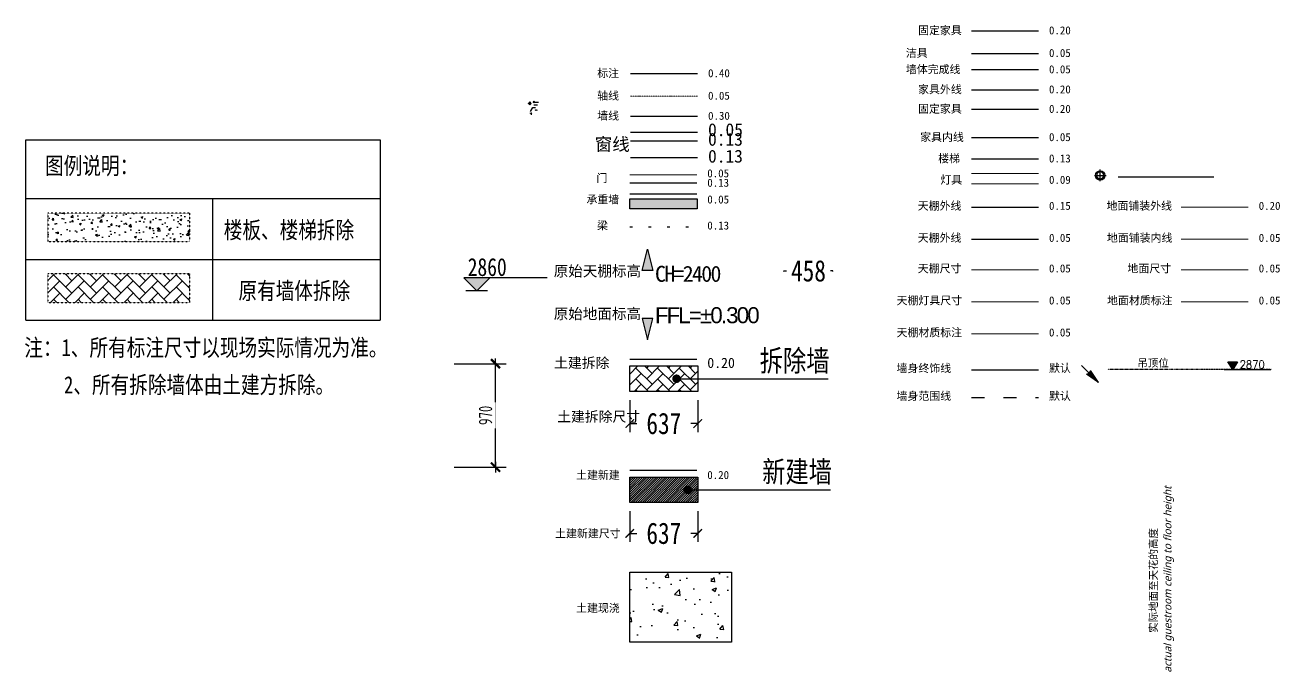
# Model space of a CAD drawing. Header units: inches. Extents: x -50945 to 250244, y -404780 to 18493.
# Drawn here: x 23 to 11786, y -61966 to -55905 of the extents above; entities that cross this region are included whole.
import ezdxf
from ezdxf.enums import TextEntityAlignment as Align

# ---------------------------------------------------------------- set-up
doc = ezdxf.new("R2010")
doc.units = ezdxf.units.IN
doc.header["$MEASUREMENT"] = 0
for name, pattern in [('ACAD_ISO02W100', [15, 12, -3]), ('ACAD_ISO03W100', [30, 12, -18]), ('ACAD_ISO07W100', [3.5, 0.5, -3]), ('ACAD_ISO12W100', [21, 12, -3, 0, -3, 0, -3]), ('M-CENTER', [1.8, 1.2, -0.2, 0.2, -0.2])]:
    doc.linetypes.add(name, pattern=pattern)
for name, color, linetype in [('041拆除墙', 6, 'ACAD_ISO03W100'), ('311外尺寸标注', 92, 'Continuous'), ('IBS-003-建筑窗框', 3, 'Continuous'), ('IBS-050-建筑文字标注', 50, 'Continuous'), ('IBS-050-建筑标注', 50, 'Continuous'), ('IBS-182-原建筑墙体拆除', 200, 'Continuous'), ('IBS-182-原建筑非承重墙', 150, 'Continuous'), ('IBS-195-新建轻质砖墙', 195, 'Continuous'), ('IBS-200-原建筑承重墙柱', 200, 'Continuous'), ('IBS-22-原建筑梁体', 22, 'Continuous'), ('IBS-250-轻质砖隔墙填充', 250, 'Continuous'), ('IBS-252-建筑承重墙填充', 252, 'Continuous'), ('IBS-3-建筑楼梯', 3, 'Continuous'), ('IBS-63-原建筑窗', 63, 'Continuous'), ('IDS-002-门', 60, 'Continuous'), ('IDS-040-固定高家具', 40, 'Continuous'), ('IDS-32-完成墙面', 32, 'Continuous'), ('IDS-FIXT', 31, 'Continuous'), ('IFF-31-卫浴洁具', 31, 'Continuous'), ('IFF-51-活动家具', 51, 'Continuous'), ('IFF-Refe', 50, 'Continuous'), ('IRC-2-天花灯具', 2, 'Continuous'), ('IRC-30-天花轮廓线', 30, 'Continuous'), ('外标注', 50, 'Continuous'), ('房间编号', 50, 'Continuous'), ('材质文字标注', 50, 'Continuous'), ('索引', 168, 'Continuous')]:
    doc.layers.add(name, color=color, linetype=linetype)
for name, color, linetype, lineweight in [('土建拆除', 160, 'Continuous', 20), ('土建拆除尺寸', 160, 'Continuous', 0), ('土建新建', 12, 'Continuous', 20), ('土建新建尺寸', 14, 'Continuous', 0), ('地面尺寸', 44, 'Continuous', 5), ('地面材质标志', 2, 'Continuous', 5), ('地面铺装内线', 251, 'Continuous', 5), ('地面铺装外线', 136, 'Continuous', 20), ('天棚尺寸', 44, 'Continuous', 5), ('天棚材质标注', 2, 'Continuous', 5), ('天棚灯具尺寸', 44, 'Continuous', 5), ('家具内线', 251, 'Continuous', 5), ('灯具', 24, 'Continuous', 13), ('轴线', 1, 'ACAD_ISO12W100', 5), ('门', 65, 'Continuous', 13)]:
    doc.layers.add(name, color=color, linetype=linetype, lineweight=lineweight)
doc.styles.add('-宋体', font='', dxfattribs={"width": 0.8})
doc.styles.add('ARI', font='', dxfattribs={"width": 0.8, "height": 200})
doc.styles.add('HBA-DIMT', font='ARCHS.SHX', dxfattribs={"width": 0.8})
doc.styles.add('HZ', font='sim.shx', dxfattribs={"width": 0.8, "bigfont": 'hztxt.shx'})
doc.styles.add('LUCIDIA', font='')
doc.styles.add('MGC-ST', font='', dxfattribs={"width": 0.8})
doc.styles.add('ROMANS', font='romans')
doc.styles.add('ST', font='')
doc.styles.get("Standard").update_dxf_attribs({"font": 'Arial.ttf'})
doc.styles.add('宋体', font='', dxfattribs={"width": 0.8})
doc.styles.add('黑体', font='')
doc.styles.get('-宋体').set_extended_font_data('SimSun')
doc.styles.get('ARI').set_extended_font_data('SimSun')
doc.styles.get('LUCIDIA').set_extended_font_data('Lucida Sans', italic=True)
doc.styles.get('MGC-ST').set_extended_font_data('SimSun')
doc.styles.get('ST').set_extended_font_data('NSimSun')
doc.styles.get('宋体').set_extended_font_data('SimSun')
doc.styles.get('黑体').set_extended_font_data('SimHei')
doc.linetypes.add('LED灯', pattern='A,12.7,-5.08,["LED",Standard,S=2.54,R=0,X=-2.54,Y=-1.27],-6.35', length=24.13)
doc.dimstyles.new('HBA_40', dxfattribs={"dimscale": 50, "dimtxt": 2.5, "dimasz": 0.1, "dimexe": 2, "dimexo": 2.5, "dimgap": 0.6, "dimtad": 1, "dimdec": 0, "dimrnd": 5, "dimzin": 0, "dimtxsty": 'HBA-DIMT', "dimblk": 'HBA_DIMENSION_TICK', "dimblk1": 'HBA_DIMENSION_TICK', "dimblk2": 'HBA_DIMENSION_TICK', "dimcen": 0.125, "dimclrd": 44, "dimclre": 44, "dimclrt": 2, "dimadec": 0, "dimazin": 0, "dimtfac": 1, "dimtdec": 0, "dimtix": 1, "dimtmove": 1, "dimatfit": 3, "dimldrblk": 'HBA_Leader_Dot', "dimfxl": 0, "dimtvp": 1, "dimtfill": 1, "dimtolj": 1, "dimtzin": 0, "dimarcsym": 0})
doc.dimstyles.new('土建拆除标注1-80', dxfattribs={"dimscale": 80, "dimtxt": 200, "dimasz": 1, "dimexe": 1, "dimexo": 1, "dimgap": 0.6, "dimtad": 0, "dimdec": 0, "dimtxsty": 'ARI', "dimblk": 'ARCHTICK', "dimcen": 2.5, "dimclrd": 156, "dimclre": 156, "dimclrt": 150, "dimadec": 0, "dimazin": 0, "dimtfac": 1, "dimtdec": 0, "dimtmove": 0, "dimatfit": 3, "dimldrblk": 'DOT', "dimfxl": 200, "dimfxlon": 1, "dimarcsym": 0})
doc.dimstyles.new('土建新建标注1-80', dxfattribs={"dimscale": 80, "dimtxt": 200, "dimasz": 1, "dimexe": 1, "dimexo": 1, "dimgap": 0.6, "dimtad": 0, "dimdec": 0, "dimtxsty": 'ARI', "dimblk": 'ARCHTICK', "dimcen": 2.5, "dimclrd": 256, "dimclre": 256, "dimclrt": 12, "dimadec": 0, "dimazin": 0, "dimtfac": 1, "dimtdec": 0, "dimtmove": 0, "dimatfit": 3, "dimldrblk": 'DOT', "dimfxl": 200, "dimfxlon": 1, "dimarcsym": 0})
doc.dimstyles.new('材质标注1-1', dxfattribs={"dimtxt": 2.5, "dimasz": 2, "dimexe": 1, "dimexo": 1, "dimgap": 0.6, "dimtad": 0, "dimdec": 0, "dimtxsty": 'ARI', "dimblk": 'ARCHTICK', "dimcen": 2.5, "dimclrd": 2, "dimclre": 2, "dimclrt": 2, "dimadec": 0, "dimazin": 0, "dimtfac": 1, "dimtdec": 0, "dimtmove": 0, "dimatfit": 3, "dimldrblk": 'OPEN90', "dimfxl": 200, "dimfxlon": 1, "dimarcsym": 0})

# ---------------------------------------------------------------- blocks, each defined once
blk = doc.blocks.new('_ArchTick')
at = {"color": 0, "linetype": 'ByBlock', "const_width": 0.15}
blk.add_lwpolyline([(-0.5, -0.5), (0.5, 0.5)], dxfattribs=at)
blk = doc.blocks.new('_Open90')
at = {"color": 0, "linetype": 'ByBlock', "lineweight": -2}
for p, q in [((0, 0), (-1, 0)), ((-0.5, 0.5), (0, 0)), ((0, 0), (-0.5, -0.5))]:
    blk.add_line(p, q, dxfattribs=at)
blk = doc.blocks.new('*D38')
at = {"layer": 'Defpoints', "color": 0, "transparency": 16777216}
for p in [(5692, -59339), (6329, -59339), (6329, -59639)]:
    blk.add_point(p, dxfattribs=at)
at = {"layer": '土建拆除尺寸', "color": 156, "lineweight": -2, "transparency": 16777216}
for p, q in [((5692, -59419), (5692, -59719)), ((6329, -59419), (6329, -59719)), ((5692, -59639), (5757, -59639)), ((6329, -59639), (6264, -59639))]:
    blk.add_line(p, q, dxfattribs=at)
at = {"layer": '土建拆除尺寸', "color": 156, "lineweight": -2, "transparency": 16777216, "xscale": 80, "yscale": 80, "zscale": 80, "rotation": 180}
blk.add_blockref('_ArchTick', (5692, -59639), dxfattribs=at)
at = {"layer": '土建拆除尺寸', "color": 156, "lineweight": -2, "transparency": 16777216, "xscale": 80, "yscale": 80, "zscale": 80}
blk.add_blockref('_ArchTick', (6329, -59639), dxfattribs=at)
at = {"layer": '土建拆除尺寸', "color": 150, "transparency": 16777216, "insert": (6011, -59639), "char_height": 200, "attachment_point": 5, "style": 'ARI'}
blk.add_mtext('637', dxfattribs=at)
blk = doc.blocks.new('_Dot')
at = {"color": 0, "linetype": 'ByBlock', "lineweight": -2}
blk.add_line((-0.5, 0), (-1, 0), dxfattribs=at)
at = {"color": 0, "linetype": 'ByBlock', "const_width": 0.5}
blk.add_lwpolyline([(-0.25, 0, 1), (0.25, 0, 1)], format="xyb", close=True, dxfattribs=at)
blk = doc.blocks.new('*D39')
at = {"layer": 'Defpoints', "color": 0, "transparency": 16777216}
for p in [(5692, -60380), (6329, -60380), (6329, -60668)]:
    blk.add_point(p, dxfattribs=at)
at = {"layer": '土建新建尺寸', "lineweight": -2, "transparency": 16777216}
for p, q in [((5692, -60460), (5692, -60748)), ((6329, -60460), (6329, -60748)), ((5692, -60668), (5757, -60668)), ((6329, -60668), (6264, -60668))]:
    blk.add_line(p, q, dxfattribs=at)
at = {"layer": '土建新建尺寸', "lineweight": -2, "transparency": 16777216, "xscale": 80, "yscale": 80, "zscale": 80, "rotation": 180}
blk.add_blockref('_ArchTick', (5692, -60668), dxfattribs=at)
at = {"layer": '土建新建尺寸', "lineweight": -2, "transparency": 16777216, "xscale": 80, "yscale": 80, "zscale": 80}
blk.add_blockref('_ArchTick', (6329, -60668), dxfattribs=at)
at = {"layer": '土建新建尺寸', "color": 12, "transparency": 16777216, "insert": (6011, -60668), "char_height": 200, "attachment_point": 5, "style": 'ARI'}
blk.add_mtext('637', dxfattribs=at)
blk = doc.blocks.new('Elevation')
blk.add_hatch(color=256).paths.add_polyline_path([(4.17, 2.47), (2.7, 0), (1.23, 2.47)])
blk.add_line((0, 0), (14.67, 0))
blk.add_lwpolyline([(4.17, 2.47), (2.7, 0), (1.23, 2.47)], close=True)
at = {"style": 'HZ', "width": 0.444477}
blk.add_attdef('ELEV', text='', height=2.5, dxfattribs=at).set_placement((4.89, 0.32), (14.26, 0.32), align=Align.FIT)
blk = doc.blocks.new('*D36')
at = {"layer": 'Defpoints', "color": 0, "transparency": 16777216}
for p in [(7596, -58209), (7137, -58301), (7596, -58301)]:
    blk.add_point(p, dxfattribs=at)
at = {"layer": '土建拆除尺寸', "lineweight": -2, "transparency": 16777216}
for p, q in [((7137, -58214), (7137, -58208)), ((7137, -58209), (7160, -58209)), ((7596, -58209), (7573, -58209)), ((7596, -58214), (7596, -58208))]:
    blk.add_line(p, q, dxfattribs=at)
at = {"layer": '土建拆除尺寸', "lineweight": -2, "transparency": 16777216, "rotation": 180}
blk.add_blockref('_ArchTick', (7137, -58209), dxfattribs=at)
at = {"layer": '土建拆除尺寸', "lineweight": -2, "transparency": 16777216}
blk.add_blockref('_ArchTick', (7596, -58209), dxfattribs=at)
at = {"layer": '土建拆除尺寸', "transparency": 16777216, "insert": (7367, -58209), "char_height": 200, "attachment_point": 5, "style": 'ARI'}
blk.add_mtext('458', dxfattribs=at)
blk = doc.blocks.new('HBA_DIMENSION_TICK')
at = {"color": 0, "linetype": 'ByBlock'}
for p, q in [((-10, 0), (0, 0)), ((0, 0), (10, 0))]:
    blk.add_line(p, q, dxfattribs=at)
at = {"color": 50, "linetype": 'ByBlock'}
blk.add_solid([(-10, -7), (-7, -10), (7, 10), (10, 7)], dxfattribs=at)
blk = doc.blocks.new('*D37')
at = {"layer": 'Defpoints', "color": 0, "transparency": 16777216}
for p in [(3921, -59078), (4433, -59078), (3921, -60048)]:
    blk.add_point(p, dxfattribs=at)
at = {"layer": 'IBS-050-建筑标注', "color": 44, "lineweight": -2, "transparency": 16777216}
for p, q in [((4046, -59078), (4533, -59078)), ((4433, -60043), (4433, -59083)), ((4046, -60048), (4533, -60048))]:
    blk.add_line(p, q, dxfattribs=at)
at = {"layer": 'IBS-050-建筑标注', "color": 44, "lineweight": -2, "transparency": 16777216, "xscale": 5, "yscale": 5, "zscale": 5}
for p, rotation in [((4433, -59078), 90), ((4433, -60048), 270)]:
    blk.add_blockref('HBA_DIMENSION_TICK', p, dxfattribs=dict(at, rotation=rotation))
at = {"layer": 'IBS-050-建筑标注', "color": 2, "transparency": 16777216, "insert": (4340, -59563), "char_height": 125, "attachment_point": 5, "rotation": 90, "style": 'HBA-DIMT', "bg_fill": 3, "box_fill_scale": 1.25, "bg_fill_color": 256, "bg_fill_true_color": 13158600, "bg_fill_transparency": 0}
blk.add_mtext('\\A1;970', dxfattribs=at)
blk = doc.blocks.new('HBA_Leader_Dot')
at = {"color": 0, "linetype": 'ByBlock'}
blk.add_line((-5, 0), (-10, 0), dxfattribs=at)
at = {"color": 0, "linetype": 'ByBlock', "const_width": 5}
blk.add_lwpolyline([(-2.5, 0, 1), (2.5, 0, 1)], format="xyb", close=True, dxfattribs=at)
blk = doc.blocks.new('A$C2C253EB8')
at = {"layer": 'IRC-2-天花灯具', "color": 250}
for p, q in [((0, 55), (110, 55)), ((55, 0), (55, 110))]:
    blk.add_line(p, q, dxfattribs=at)
at = {"layer": 'IRC-2-天花灯具', "color": 2}
blk.add_ellipse((55, 55), major_axis=(44, 0), ratio=1, start_param=1.571461413961594, end_param=7.85464672114118, dxfattribs=at)
at = {"layer": 'IRC-2-天花灯具', "color": 251}
blk.add_ellipse((55, 55), major_axis=(33, 0), ratio=1, start_param=1.570667, end_param=7.853852, dxfattribs=at)
blk = doc.blocks.new('WRAWRAWRE')
at = {"layer": 'IDS-FIXT', "ltscale": 0.1}
blk.add_hatch(color=256, dxfattribs=at).paths.add_polyline_path([(1698088, 730945), (1698123, 730911), (1698200, 731022)])
for p, q in [((1698106, 730928), (1698040, 730862)), ((1698200, 731022), (1698088, 730945)), ((1698200, 731022), (1698123, 730911))]:
    blk.add_line(p, q, dxfattribs=at)
blk = doc.blocks.new('A$C762F35E1')
at = {"layer": 'IBS-050-建筑文字标注', "linetype": 'ByBlock'}
h = blk.add_hatch(color=160, dxfattribs=at)
h.dxf.hatch_style = 1
h.paths.add_polyline_path([(122, 0), (0, 122), (243, 122)])
at = {"layer": 'IBS-050-建筑文字标注', "color": 160, "linetype": 'ByBlock'}
for p, q in [((0, 122), (122, 0)), ((781, 122), (0, 122)), ((243, 122), (122, 0)), ((223, 0), (20, 0))]:
    blk.add_line(p, q, dxfattribs=at)

msp = doc.modelspace()

# ---------------------------------------------------------------- hatches: boundary and pattern name
for points in [[(4761.02, -56728.85), (4761.54, -56728.85), (4761.54, -56732.16), (4761.02, -56732.16)], [(4772.94, -56730.5), (4772.94, -56731.02), (4769.62, -56731.02), (4769.62, -56730.5)]]:
    msp.add_hatch(color=1).paths.add_polyline_path(points)
at = {"ltscale": 0.02}
h = msp.add_hatch(dxfattribs=at)
h.set_pattern_fill('AR-CONC', color=251)
h.set_pattern_definition([(50, (-32514.8, -94712.11), (182.18467, -15.9391), [19.05, -209.55]), (355, (-32514.8, -94712.11), (-35.2434, 191.05685), [15.24, -167.6406]), (100.45144, (-32499.62, -94713.44), (146.94125, 175.11775), [16.19, -178.09024]), (46.1842, (-32514.8, -94661.3), (271.079, -42.0423), [28.575, -314.325]), (96.63556, (-32492.22, -94664.8), (237.4041, 247.4261), [24.285, -267.1356]), (351.18415, (-32514.8, -94661.3), (237.4041, 247.4261), [22.86, -251.4597]), (21, (-32489.4, -94674.01), (151.6144, -102.2652), [19.05, -209.55]), (326, (-32489.4, -94674.01), (61.802, 184.188), [15.24, -167.64]), (71.45144, (-32476.77, -94682.53), (213.4164, 81.92277), [16.19, -178.08994]), (37.5, (-32514.806, -94712.11), (3.0886, 84.55504), [0, -165.608, 0, -170.18, 0, -168.275]), (7.5, (-32514.81, -94712.11), (66.81966, 100.18057), [0, -97.028, 0, -161.798, 0, -64.135]), (327.5, (-32571.45, -94712.11), (135.590595, -5.72874), [0, -63.5, 0, -198.12, 0, -262.89]), (317.5, (-32596.85, -94712.11), (148.12918, 25.4265), [0, -82.55, 0, -131.572, 0, -186.69])])
h.paths.add_polyline_path([(235.66, -57933.56), (1568.99, -57933.56), (1568.99, -57666.89), (235.66, -57666.89)])
h = msp.add_hatch(dxfattribs=at)
h.set_pattern_fill('AR-HBONE', color=136, scale=0.8)
h.set_pattern_definition([(45, (-58907.345, -39967.73), (1e-14, 114.94728), [243.84, -81.28]), (135, (-58849.87, -39910.26), (1e-14, 114.94728), [243.84, -81.28])])
h.paths.add_polyline_path([(235.66, -58503.15), (1568.99, -58503.15), (1568.99, -58236.48), (235.66, -58236.48)])
at = {"layer": 'IBS-050-建筑文字标注', "linetype": 'ByBlock'}
h = msp.add_hatch(color=160, dxfattribs=at)
h.dxf.hatch_style = 1
h.paths.add_polyline_path([(5808.76, -58206.15), (5858.76, -58006.15), (5908.76, -58206.15)])
h = msp.add_hatch(color=160, dxfattribs=at)
h.dxf.hatch_style = 1
h.paths.add_polyline_path([(5808.76, -58655.08), (5858.76, -58855.08), (5908.76, -58655.08)])
at = {"layer": 'IBS-182-原建筑墙体拆除', "ltscale": 0.02}
h = msp.add_hatch(dxfattribs=at)
h.set_pattern_fill('AR-HBONE', color=136, scale=18)
h.set_pattern_definition([(45, (4424.93, -68486.2), (8e-15, 101.8234), [216, -72]), (135, (4475.84, -68435.29), (8e-15, 101.8234), [216, -72])])
h.paths.add_polyline_path([(5692.36, -59338.93), (5692.36, -59098.93), (6328.99, -59098.93), (6328.99, -59338.93)])
h = msp.add_hatch(dxfattribs=at)
h.set_pattern_fill('AR-CONC', color=8, scale=60)
h.set_pattern_definition([(50, (4424.93, -68486.2), (430.356, -37.651), [45, -495]), (355, (4424.93, -68486.2), (-83.25, 451.315), [36, -396]), (100.4514, (4460.8, -68489.34), (347.105, 413.664), [38.244, -420.685]), (46.184, (4424.93, -68366.2), (640.345, -99.31), [67.5, -742.5]), (96.636, (4478.3, -68374.5), (560.797, 584.47), [57.366, -631.03]), (351.184, (4424.9, -68366.2), (560.8, 584.47), [54, -594]), (21, (4484.93, -68396.2), (358.144, -241.571), [45, -495]), (326, (4484.93, -68396.2), (145.99, 435.09), [36, -396]), (71.4514, (4514.77, -68416.33), (504.133, 193.519), [38.244, -420.685]), (37.5, (4424.93, -68486.2), (7.296, 199.7363), [0, -391.2, 0, -402, 0, -397.5]), (7.5, (4424.93, -68486.2), (157.842, 236.647), [0, -229.2, 0, -382.2, 0, -151.5]), (327.5, (4291.13, -68486.2), (320.2935, -13.533), [0, -150, 0, -468, 0, -621]), (317.5, (4231.13, -68486.2), (349.912, 60.063), [0, -195, 0, -310.8, 0, -441])])
h.paths.add_polyline_path([(5692.36, -61686.62), (5692.36, -61030.03), (6645.27, -61030.03), (6645.27, -61686.62)])
at = {"layer": 'IBS-250-轻质砖隔墙填充'}
h = msp.add_hatch(dxfattribs=at)
h.set_pattern_fill('ANSI31', color=8, scale=120)
h.set_pattern_definition([(45, (4424.927, -68486.2), (-10.606602, 10.606602), [])])
h.paths.add_polyline_path([(5692.36, -60379.83), (5692.36, -60139.83), (6328.99, -60139.83), (6328.99, -60379.83)])
at = {"layer": 'IBS-252-建筑承重墙填充', "ltscale": 0.02}
h = msp.add_hatch(color=256, dxfattribs=at)
h.dxf.hatch_style = 1
h.paths.add_polyline_path([(5692.31, -57533.91), (6322.65, -57533.91), (6322.65, -57627.39), (5692.31, -57627.39)])
at = {"layer": '索引'}
h = msp.add_hatch(color=8, dxfattribs=at)
h.paths.add_polyline_path([(4747.62, -56632.32), (4747.62, -56634.39, 0.19891237), (4744.09, -56635.85)])
h.paths.add_polyline_path([(4744.09, -56642.92), (4740.55, -56639.39), (4744.09, -56635.85, 0.41421356)])
h.paths.add_polyline_path([(4747.62, -56644.39), (4747.62, -56646.46), (4744.09, -56642.92, 0.19891237)])
h = msp.add_hatch(color=8, dxfattribs=at)
h.paths.add_polyline_path([(4747.62, -56632.32), (4749.69, -56632.32, -0.19891237), (4751.16, -56628.78)])
h.paths.add_polyline_path([(4758.23, -56628.78), (4754.69, -56625.25), (4751.16, -56628.78, -0.41421356)])
h.paths.add_polyline_path([(4759.69, -56632.32), (4761.77, -56632.32), (4758.23, -56628.78, -0.19891237)])
h = msp.add_hatch(color=8, dxfattribs=at)
h.paths.add_polyline_path([(4747.62, -56646.46), (4749.69, -56646.46, 0.19891237), (4751.16, -56650)])
h.paths.add_polyline_path([(4758.23, -56650), (4754.69, -56653.53), (4751.16, -56650, 0.41421356)])
h.paths.add_polyline_path([(4759.69, -56646.46), (4761.77, -56646.46), (4758.23, -56650, 0.19891237)])
h = msp.add_hatch(color=8, dxfattribs=at)
h.paths.add_polyline_path([(4761.77, -56632.32), (4761.77, -56634.39, -0.19891237), (4765.3, -56635.85)])
h.paths.add_polyline_path([(4765.3, -56642.92), (4768.84, -56639.39), (4765.3, -56635.85, -0.41421356)])
h.paths.add_polyline_path([(4761.77, -56644.39), (4761.77, -56646.46), (4765.3, -56642.92, -0.19891237)])
h = msp.add_hatch(color=8, dxfattribs=at)
h.paths.add_polyline_path([(4785.46, -56627.68), (4787.88, -56627.68, -0.19891237), (4789.59, -56623.55)])
h.paths.add_polyline_path([(4797.84, -56623.55), (4793.71, -56619.43), (4789.59, -56623.55, -0.41421356)])
h.paths.add_polyline_path([(4799.55, -56627.68), (4801.96, -56627.68), (4797.84, -56623.55, -0.19891237)])

# ---------------------------------------------------------------- linework, layer by layer
at = {"color": 1}
for p, q in [((4759.98, -56729.03), (4766.37, -56735.42)), ((4766.37, -56735.42), (4772.77, -56729.03))]:
    msp.add_line(p, q, dxfattribs=at)
at = {"color": 1, "ltscale": 0.1}
msp.add_line((4766.37, -56735.42), (4766.37, -56745.32), dxfattribs=at)
at = {"linetype": 'M-CENTER', "ltscale": 0.277778}
msp.add_line((11702.4, -59133.03, -1.92), (10171.72, -59133.03, -1.92), dxfattribs=at)
at = {"color": 1}
for points in [[(4761.02, -56728.85), (4761.54, -56728.85), (4761.54, -56732.16), (4761.02, -56732.16)], [(4772.94, -56730.5), (4772.94, -56731.02), (4769.62, -56731.02), (4769.62, -56730.5)]]:
    msp.add_lwpolyline(points, close=True, dxfattribs=at)
at = {"layer": '041拆除墙', "color": 5, "ltscale": 0.05}
for points in [[(235.66, -57933.56), (1568.99, -57933.56), (1568.99, -57666.89), (235.66, -57666.89)], [(235.66, -58503.15), (1568.99, -58503.15), (1568.99, -58236.48), (235.66, -58236.48)]]:
    msp.add_lwpolyline(points, close=True, dxfattribs=at)
at = {"layer": '311外尺寸标注'}
for p, q in [((31.96, -57531.31), (3352.42, -57531.31)), ((1784.66, -58670.49), (1784.66, -57531.31)), ((31.96, -58100.9), (3352.42, -58100.9)), ((31.96, -58670.49), (3352.42, -58670.49))]:
    msp.add_line(p, q, dxfattribs=at)
msp.add_lwpolyline([(31.96, -58670.49), (31.96, -56980), (3352.42, -56980), (3352.42, -58670.49)], dxfattribs=at)
at = {"layer": 'IBS-003-建筑窗框', "color": 136, "ltscale": 10}
msp.add_line((5699.46, -56988.27), (6327.2, -56988.27), dxfattribs=at)
at = {"layer": 'IBS-003-建筑窗框', "color": 251, "ltscale": 10}
msp.add_line((5699.46, -57146.61), (6327.2, -57146.61), dxfattribs=at)
at = {"layer": 'IBS-050-建筑文字标注', "color": 160, "linetype": 'ByBlock'}
for points in [[(5808.76, -58206.15), (5858.76, -58006.15), (5908.76, -58206.15)], [(5808.76, -58655.08), (5858.76, -58855.08), (5908.76, -58655.08)]]:
    msp.add_lwpolyline(points, close=True, dxfattribs=at)
at = {"layer": 'IBS-050-建筑标注'}
msp.add_line((5699.46, -56359.72), (6327.2, -56359.72), dxfattribs=at)
at = {"layer": 'IBS-182-原建筑墙体拆除'}
msp.add_line((5692.36, -59035.13), (6320.1, -59035.13), dxfattribs=at)
msp.add_lwpolyline([(5692.36, -59338.93), (5692.36, -59098.93), (6328.99, -59098.93), (6328.99, -59338.93), (5692.36, -59338.93)], dxfattribs=at)
at = {"layer": 'IBS-182-原建筑非承重墙'}
msp.add_line((5699.46, -56758.27), (6327.2, -56758.27), dxfattribs=at)
at = {"layer": 'IBS-195-新建轻质砖墙'}
msp.add_line((5692.36, -60076.03), (6320.1, -60076.03), dxfattribs=at)
msp.add_lwpolyline([(5692.36, -60379.83), (5692.36, -60139.83), (6328.99, -60139.83), (6328.99, -60379.83), (5692.36, -60379.83)], dxfattribs=at)
at = {"layer": 'IBS-200-原建筑承重墙柱', "ltscale": 0.02}
msp.add_line((5692.36, -57485.51), (6320.1, -57485.51), dxfattribs=at)
msp.add_lwpolyline([(5692.31, -57533.91), (6322.65, -57533.91), (6322.65, -57627.39), (5692.31, -57627.39)], close=True, dxfattribs=at)
at = {"layer": 'IBS-22-原建筑梁体', "linetype": 'ACAD_ISO07W100', "ltscale": 50}
msp.add_line((5692.36, -57796.87), (6320.1, -57796.87), dxfattribs=at)
at = {"layer": 'IBS-3-建筑楼梯'}
msp.add_line((8895.36, -57158.27), (9523.1, -57158.27), dxfattribs=at)
at = {"layer": 'IBS-63-原建筑窗'}
msp.add_line((5699.46, -56907.65), (6327.2, -56907.65), dxfattribs=at)
at = {"layer": 'IDS-002-门'}
msp.add_line((5692.36, -57381.99), (6320.1, -57381.99), dxfattribs=at)
at = {"layer": 'IDS-040-固定高家具'}
for p, q in [((8895.36, -55958), (9523.1, -55958)), ((8895.36, -56693.73), (9523.1, -56693.73)), ((8895.36, -56958.27), (9523.1, -56958.27))]:
    msp.add_line(p, q, dxfattribs=at)
at = {"layer": 'IDS-32-完成墙面'}
msp.add_line((8895.36, -56322.89), (9523.1, -56322.89), dxfattribs=at)
at = {"layer": 'IDS-FIXT'}
msp.add_line((8895.36, -59134.04), (9523.1, -59134.04), dxfattribs=at)
at = {"layer": 'IDS-FIXT', "color": 251, "linetype": 'ACAD_ISO03W100', "ltscale": 10}
msp.add_line((8895.36, -59394.21), (9523.1, -59394.21), dxfattribs=at)
at = {"layer": 'IFF-31-卫浴洁具', "ltscale": 0.02}
msp.add_line((8895.36, -56170.12), (9523.1, -56170.12), dxfattribs=at)
at = {"layer": 'IFF-51-活动家具'}
msp.add_line((8895.36, -56510.85), (9523.1, -56510.85), dxfattribs=at)
at = {"layer": 'IFF-Refe', "color": 136}
msp.add_lwpolyline([(5692.36, -61686.62), (5692.36, -61030.03), (6645.27, -61030.03), (6645.27, -61686.62), (5692.36, -61686.62)], dxfattribs=at)
at = {"layer": 'IRC-2-天花灯具', "color": 1, "linetype": 'LED灯', "ltscale": 10}
msp.add_lwpolyline([(10269.87, -57328.42), (11167.9, -57328.42)], dxfattribs=at)
at = {"layer": 'IRC-30-天花轮廓线'}
msp.add_line((8895.36, -57612.39), (9523.1, -57612.39), dxfattribs=at)
at = {"layer": 'IRC-30-天花轮廓线', "color": 136}
msp.add_line((8895.36, -57912.39), (9523.1, -57912.39), dxfattribs=at)
at = {"layer": '地面尺寸'}
msp.add_line((10861.14, -58198.92), (11488.88, -58198.92), dxfattribs=at)
at = {"layer": '地面材质标志'}
msp.add_line((10861.14, -58498.92), (11488.88, -58498.92), dxfattribs=at)
at = {"layer": '地面铺装内线'}
msp.add_line((10861.14, -57912.39), (11488.88, -57912.39), dxfattribs=at)
at = {"layer": '地面铺装外线'}
msp.add_line((10861.14, -57612.39), (11488.88, -57612.39), dxfattribs=at)
at = {"layer": '天棚尺寸'}
msp.add_line((8895.36, -58198.92), (9523.1, -58198.92), dxfattribs=at)
at = {"layer": '天棚材质标注'}
msp.add_line((8895.36, -58798.92), (9523.1, -58798.92), dxfattribs=at)
at = {"layer": '天棚灯具尺寸'}
msp.add_line((8895.36, -58498.92), (9523.1, -58498.92), dxfattribs=at)
at = {"layer": '房间编号'}
for centre in [(4809.92, -56702.07), (4819.46, -56702.07)]:
    msp.add_circle(centre, 2, dxfattribs=at)
at = {"layer": '灯具'}
msp.add_line((8895.36, -57295.78), (9523.1, -57295.78), dxfattribs=at)
at = {"layer": '灯具', "linetype": 'ACAD_ISO02W100'}
msp.add_line((8895.36, -57392.33), (9523.1, -57392.33), dxfattribs=at)
at = {"layer": '索引'}
for p, q in [((4742.62, -56639.39), (4752.62, -56639.39)), ((4749.69, -56646.46), (4759.69, -56646.46)), ((4766.77, -56639.39), (4756.77, -56639.39)), ((4792.61, -56653.01), (4827.7, -56653.01)), ((4801.96, -56627.68), (4835.32, -56627.68))]:
    msp.add_line(p, q, dxfattribs=at)
at = {"layer": '索引', "color": 2}
for p, q in [((4792.61, -56652.01), (4827.7, -56652.01)), ((4801.96, -56626.98), (4835.32, -56626.98))]:
    msp.add_line(p, q, dxfattribs=at)
at = {"layer": '索引'}
for points in [[(4747.62, -56644.39), (4747.62, -56646.46), (4740.55, -56639.39), (4747.62, -56632.32), (4747.62, -56634.39)], [(4759.69, -56646.46), (4761.77, -56646.46), (4754.69, -56653.53), (4747.62, -56646.46), (4749.69, -56646.46)], [(4761.77, -56644.39), (4761.77, -56646.46), (4768.84, -56639.39), (4761.77, -56632.32), (4761.77, -56634.39)]]:
    msp.add_lwpolyline(points, dxfattribs=at)
for points in [[(4747.62, -56632.32), (4761.77, -56632.32), (4754.69, -56625.25)], [(4785.46, -56627.68), (4801.96, -56627.68), (4793.71, -56619.43)]]:
    msp.add_lwpolyline(points, close=True, dxfattribs=at)
for centre, radius in [((4747.62, -56639.39), 5), ((4754.69, -56632.32), 5), ((4754.69, -56646.46), 5), ((4761.77, -56639.39), 5), ((4793.71, -56627.68), 5.83)]:
    msp.add_circle(centre, radius, dxfattribs=at)
at = {"layer": '轴线'}
msp.add_line((5699.46, -56570.31), (6327.2, -56570.31), dxfattribs=at)
at = {"layer": '门', "color": 8, "lineweight": 5}
msp.add_line((5692.36, -57307.29), (6320.1, -57307.29), dxfattribs=at)

# ---------------------------------------------------------------- block references
ref = msp.add_blockref('Elevation', (11262.2, -59133.03, -1.92), dxfattribs=dict(xscale=30, yscale=30, zscale=30))
ref.add_attrib('ELEV', '2870 ', dxfattribs={"height": 75, "style": 'ROMANS', "width": 0.778934}).set_placement((11408.95, -59123.33, -1.92), (11689.92, -59123.33, -1.92), align=Align.FIT)
at = {"layer": 'IBS-050-建筑文字标注', "color": 160, "linetype": 'ByBlock'}
msp.add_blockref('A$C762F35E1', (4135.86, -58394.26), dxfattribs=at)
at = {"layer": 'IDS-FIXT', "xscale": -1, "rotation": 180.0771650459708}
msp.add_blockref('WRAWRAWRE', (-1689096.77, 669480.67), dxfattribs=at)
at = {"layer": 'IRC-2-天花灯具'}
msp.add_blockref('A$C2C253EB8', (10046.71, -57368.28), dxfattribs=at)

# ---------------------------------------------------------------- texts
at = {"style": '-宋体', "width": 0.8}
for s, p in [('1L-01', (4809.3, -56719.6)), ('B1-01', (4809.3, -56714.38))]:
    msp.add_text(s, height=3, dxfattribs=at).set_placement(p)
at = {"style": 'ST'}
msp.add_text('吊顶位', height=72, dxfattribs=at).set_placement((10449.49, -59106.77, -1.84))
for s, style, p in [('actual guestroom ceiling to floor height', 'LUCIDIA', (10768.86, -61971.76, -1.96)), ('实际地面至天花的高度', '宋体', (10636.41, -61599.9, -1.96))]:
    msp.add_text(s, height=72, rotation=90, dxfattribs=dict(style=style)).set_placement(p)
at = {"color": 1}
msp.add_attdef('90%%D', (4763.61, -56731.44), '', height=4, dxfattribs=at)
at = {"layer": '311外尺寸标注', "style": '-宋体', "width": 0.8}
for s, p in [('楼板、楼梯拆除', (1885.83, -57904.94)), ('原有墙体拆除', (2023.3, -58474.53)), ('注：1、所有标注尺寸以现场实际情况为准。', (16.16, -59006.48)), ('2、所有拆除墙体由土建方拆除。', (388.49, -59355.59))]:
    msp.add_text(s, height=160, dxfattribs=at).set_placement(p)
at = {"layer": 'IBS-003-建筑窗框', "color": 136, "ltscale": 10, "style": '宋体'}
msp.add_text('0.13', height=120, dxfattribs=at).set_placement((6425.47, -57035.46))
at = {"layer": 'IBS-003-建筑窗框', "color": 251, "ltscale": 10, "style": '宋体'}
msp.add_text('0.13', height=120, dxfattribs=at).set_placement((6425.47, -57193.8))
at = {"layer": 'IBS-050-建筑文字标注', "style": '-宋体', "width": 0.8}
msp.add_text('2860 ', height=168, dxfattribs=at).set_placement((4172.49, -58256.11))
at = {"layer": 'IBS-050-建筑文字标注', "color": 160, "linetype": 'ByBlock', "style": '宋体'}
for s, p in [('原始天棚标高', (4978.88, -58259.69)), ('原始地面标高', (4978.88, -58659.69))]:
    msp.add_text(s, height=100, dxfattribs=at).set_placement(p)
at = {"layer": 'IBS-050-建筑文字标注', "color": 160, "linetype": 'ByBlock', "char_height": 150, "width": 235.4343}
for s, insert, attachment_point in [('{\\fSimSun|b0|i0|c0|p2;\\T0.8;CH=2400}', (5928, -58160.7), 1), ('{\\T0.8;FFL=±0.300}', (5928, -58700.53), 7)]:
    msp.add_mtext(s, dxfattribs=dict(at, insert=insert, attachment_point=attachment_point))
at = {"layer": 'IBS-050-建筑标注', "style": '-宋体', "width": 0.8}
msp.add_text('图例说明：', height=160, dxfattribs=at).set_placement((210.7, -57303.24))
at = {"layer": 'IBS-182-原建筑墙体拆除', "style": '宋体'}
for s, p in [('土建拆除', (4982.38, -59117.4)), ('0.20', (6418.38, -59117.4))]:
    msp.add_text(s, height=95, dxfattribs=at).set_placement(p)
at = {"layer": 'IBS-182-原建筑墙体拆除', "insert": (6909.41, -59170.93), "char_height": 200, "attachment_point": 7, "style": 'ARI'}
msp.add_mtext('拆除墙', dxfattribs=at)
at = {"layer": 'IBS-182-原建筑非承重墙', "style": '宋体'}
for s, p in [('墙线', (5386.57, -56792.34)), ('0.30', (6425.47, -56792.34))]:
    msp.add_text(s, height=75, dxfattribs=at).set_placement(p)
at = {"layer": 'IBS-195-新建轻质砖墙', "style": '宋体'}
for s, p in [('土建新建', (5188.43, -60158.3)), ('0.20', (6418.38, -60158.3))]:
    msp.add_text(s, height=75, dxfattribs=at).set_placement(p)
at = {"layer": 'IBS-195-新建轻质砖墙', "insert": (6932.45, -60211.83), "char_height": 200, "attachment_point": 7, "style": 'ARI'}
msp.add_mtext('新建墙', dxfattribs=at)
at = {"layer": 'IBS-200-原建筑承重墙柱', "ltscale": 0.02, "style": '宋体'}
for s, p in [('承重墙', (5285.72, -57576.81)), ('0.05', (6418.38, -57576.81))]:
    msp.add_text(s, height=75, dxfattribs=at).set_placement(p)
at = {"layer": 'IBS-22-原建筑梁体', "linetype": 'ACAD_ISO07W100', "ltscale": 50, "style": '宋体'}
for s, p in [('梁', (5384.77, -57820.71)), ('0.13', (6418.38, -57820.71))]:
    msp.add_text(s, height=75, dxfattribs=at).set_placement(p)
at = {"layer": 'IBS-3-建筑楼梯', "style": '宋体'}
for s, p in [('楼梯', (8582.47, -57192.34)), ('0.13', (9621.38, -57192.34))]:
    msp.add_text(s, height=75, dxfattribs=at).set_placement(p)
at = {"layer": 'IBS-63-原建筑窗', "style": '宋体'}
for s, p in [('0.05', (6425.47, -56945.47)), ('窗线', (5363.76, -57081.75))]:
    msp.add_text(s, height=120, dxfattribs=at).set_placement(p)
at = {"layer": 'IDS-002-门', "style": '宋体'}
for s, p in [('门', (5379.47, -57376.81)), ('0.13', (6418.38, -57419.93))]:
    msp.add_text(s, height=75, dxfattribs=at).set_placement(p)
at = {"layer": 'IDS-040-固定高家具', "style": '宋体'}
for s, p in [('固定家具', (8394.18, -55992.07)), ('0.20', (9621.38, -55992.07)), ('固定家具', (8394.18, -56727.79)), ('0.20', (9621.38, -56727.79))]:
    msp.add_text(s, height=75, dxfattribs=at).set_placement(p)
at = {"layer": 'IDS-32-完成墙面', "style": '宋体'}
for s, p in [('墙体完成线', (8279.69, -56356.95)), ('0.05', (9621.38, -56356.95))]:
    msp.add_text(s, height=75, dxfattribs=at).set_placement(p)
at = {"layer": 'IDS-FIXT', "style": '宋体'}
for s, p in [('墙身终饰线', (8192.64, -59157.88)), ('默认', (9621.38, -59157.88))]:
    msp.add_text(s, height=75, dxfattribs=at).set_placement(p)
at = {"layer": 'IDS-FIXT', "color": 251, "linetype": 'ACAD_ISO03W100', "ltscale": 10, "style": '宋体'}
for s, p in [('墙身范围线', (8192.64, -59418.05)), ('默认', (9621.38, -59418.05))]:
    msp.add_text(s, height=75, dxfattribs=at).set_placement(p)
at = {"layer": 'IFF-31-卫浴洁具', "ltscale": 0.02, "style": '宋体'}
for s, p in [('洁具', (8279.69, -56204.18)), ('0.05', (9621.38, -56204.18))]:
    msp.add_text(s, height=75, dxfattribs=at).set_placement(p)
at = {"layer": 'IFF-51-活动家具', "style": '宋体'}
for s, p in [('家具外线', (8394.18, -56544.91)), ('0.20', (9621.38, -56544.91))]:
    msp.add_text(s, height=75, dxfattribs=at).set_placement(p)
at = {"layer": 'IFF-Refe', "color": 136, "style": '宋体'}
msp.add_text('土建现浇', height=75, dxfattribs=at).set_placement((5188.43, -61404.29))
at = {"layer": 'IRC-30-天花轮廓线', "style": '宋体'}
for s, p in [('天棚外线', (8391.26, -57636.24)), ('0.15', (9621.38, -57636.24))]:
    msp.add_text(s, height=75, dxfattribs=at).set_placement(p)
at = {"layer": 'IRC-30-天花轮廓线', "color": 136, "style": '宋体'}
for s, p in [('天棚外线', (8391.26, -57936.24)), ('0.05', (9621.38, -57936.24))]:
    msp.add_text(s, height=75, dxfattribs=at).set_placement(p)
at = {"layer": '土建拆除', "style": '宋体'}
msp.add_text('土建拆除尺寸', height=95, dxfattribs=at).set_placement((5011.33, -59621.3))
at = {"layer": '土建新建', "style": '宋体'}
msp.add_text('土建新建尺寸', height=75, dxfattribs=at).set_placement((4991.83, -60706.03))
at = {"layer": '地面尺寸', "style": '宋体'}
for s, p in [('地面尺寸', (10357.04, -58222.76)), ('0.05', (11587.15, -58222.76))]:
    msp.add_text(s, height=75, dxfattribs=at).set_placement(p)
at = {"layer": '地面材质标志', "style": '宋体'}
for s, p in [('地面材质标注', (10165.84, -58522.76)), ('0.05', (11587.15, -58522.76))]:
    msp.add_text(s, height=75, dxfattribs=at).set_placement(p)
at = {"layer": '地面铺装内线', "style": '宋体'}
for s, p in [('地面铺装内线', (10164.39, -57936.24)), ('0.05', (11587.15, -57936.24))]:
    msp.add_text(s, height=75, dxfattribs=at).set_placement(p)
at = {"layer": '地面铺装外线', "style": '宋体'}
for s, p in [('地面铺装外线', (10160.75, -57636.24)), ('0.20', (11587.15, -57636.24))]:
    msp.add_text(s, height=75, dxfattribs=at).set_placement(p)
at = {"layer": '外标注', "style": '宋体'}
for s, p in [('标注', (5386.57, -56393.78)), ('0.40', (6425.47, -56393.78))]:
    msp.add_text(s, height=75, dxfattribs=at).set_placement(p)
at = {"layer": '天棚尺寸', "style": '宋体'}
for s, p in [('天棚尺寸', (8391.26, -58222.76)), ('0.05', (9621.38, -58222.76))]:
    msp.add_text(s, height=75, dxfattribs=at).set_placement(p)
at = {"layer": '天棚材质标注', "style": '宋体'}
for s, p in [('天棚材质标注', (8192.64, -58822.76)), ('0.05', (9621.38, -58822.76))]:
    msp.add_text(s, height=75, dxfattribs=at).set_placement(p)
at = {"layer": '天棚灯具尺寸', "style": '宋体'}
for s, p in [('天棚灯具尺寸', (8192.64, -58522.76)), ('0.05', (9621.38, -58522.76))]:
    msp.add_text(s, height=75, dxfattribs=at).set_placement(p)
at = {"layer": '家具内线', "style": '宋体'}
for s, p in [('家具内线', (8413.8, -56992.34)), ('0.05', (9621.38, -56992.34))]:
    msp.add_text(s, height=75, dxfattribs=at).set_placement(p)
at = {"layer": '房间编号', "char_height": 3, "width": 42.5545, "attachment_point": 1, "style": 'ARI'}
for s, insert in [('1', (4809.21, -56700.41)), ('10', (4817.8, -56700.5))]:
    msp.add_mtext(s, dxfattribs=dict(at, insert=insert))
at = {"layer": '灯具', "style": '宋体'}
for s, p in [('灯具', (8602.92, -57392.34)), ('0.09', (9621.38, -57392.34))]:
    msp.add_text(s, height=75, dxfattribs=at).set_placement(p)
at = {"layer": '索引', "color": 2, "style": '宋体', "width": 0.8}
for tag, p, s in [('1F-04', (4745.62, -56641.95), '1F-DT1.1'), ('1F-03', (4750.75, -56649.17), ''), ('1F-01', (4751.5, -56634.88), '1F-DT1.1'), ('1F-02', (4758.57, -56641.95), '1F-DT1.1'), ('1F-01', (4790.76, -56630.67), '1F-DT1.1')]:
    msp.add_attdef(tag, p, s, height=2, dxfattribs=at)
at = {"layer": '索引', "color": 2, "style": 'MGC-ST'}
for tag, p, s in [('D', (4747.22, -56638.64), 'A'), ('A', (4753.62, -56631.57), 'A'), ('C', (4753.77, -56645.68), ''), ('B', (4760.69, -56638.64), 'A'), ('A', (4792.46, -56626.81), 'A')]:
    msp.add_attdef(tag, p, s, height=2.57, dxfattribs=at)
at = {"layer": '索引', "color": 2, "style": '黑体'}
for tag, height, p in [('首层平面布置图', 3.5, (4810.18, -56649.13)), ('客厅立面图A', 3.5, (4815.45, -56624.17)), ('SCALE:1:100', 2, (4812.28, -56629.88)), ('SCALE:1:100', 2, (4818.6, -56654.91))]:
    msp.add_attdef(tag, text='--', height=height, dxfattribs=at).set_placement(p, align=Align.MIDDLE)
at = {"layer": '轴线', "style": '宋体'}
for s, p in [('轴线', (5386.57, -56604.38)), ('0.05', (6425.47, -56604.38))]:
    msp.add_text(s, height=75, dxfattribs=at).set_placement(p)
at = {"layer": '门', "style": '宋体'}
msp.add_text('0.05', height=75, dxfattribs=at).set_placement((6418.38, -57331.82))

# ---------------------------------------------------------------- dimensions: what is measured, and where the dimension line sits
at = {"layer": 'IBS-050-建筑标注'}
dim = msp.add_linear_dim(base=(4432.59, -59077.62), p1=(3921.09, -60047.62), p2=(3921.09, -59077.62), angle=90, dimstyle='HBA_40', override={"dimlfac": -1}, dxfattribs=at)
dim.commit()
dim.dimension.update_dxf_attribs({"geometry": '*D37', "text_midpoint": (4340.09, -59562.62)})
at = {"layer": '土建拆除尺寸'}
for base, p1, p2, dimstyle, override, picture, middle in [((7595.94, -58208.61), (7137.45, -58300.87), (7595.94, -58300.87), '材质标注1-1', {"dimasz": 1, "dimclrd": 256, "dimclre": 256, "dimclrt": 256, "dimfxl": 5}, '*D36', (7366.7, -58208.61)), ((6328.99, -59638.76), (5692.36, -59338.93), (6328.99, -59338.93), '土建拆除标注1-80', {"dimasz": 1}, '*D38', (6010.67, -59638.76))]:
    dim = msp.add_linear_dim(base=base, p1=p1, p2=p2, dimstyle=dimstyle, override=override, dxfattribs=at)
    dim.commit()
    dim.dimension.update_dxf_attribs({"geometry": picture, "text_midpoint": middle})
at = {"layer": '土建新建尺寸'}
dim = msp.add_linear_dim(base=(6328.99, -60667.96), p1=(5692.36, -60379.83), p2=(6328.99, -60379.83), dimstyle='土建新建标注1-80', dxfattribs=at)
dim.commit()
dim.dimension.update_dxf_attribs({"geometry": '*D39', "text_midpoint": (6010.67, -60667.96)})

# ---------------------------------------------------------------- leaders
at = {"layer": 'IBS-182-原建筑墙体拆除', "annotation_type": 0, "has_hookline": 1, "hookline_direction": 0, "text_width": 642.29}
msp.add_leader([(6130.15, -59218.93), (6861.41, -59218.93)], dimstyle='土建拆除标注1-80', override={"dimasz": 1, "dimgap": 0.6, "dimtad": 1}, dxfattribs=at)
at = {"layer": 'IBS-195-新建轻质砖墙', "annotation_type": 0, "has_hookline": 1, "hookline_direction": 0, "text_width": 642.07}
msp.add_leader([(6234.91, -60259.83), (6884.45, -60259.83)], dimstyle='土建新建标注1-80', override={"dimgap": 0.6, "dimtad": 1}, dxfattribs=at)
at = {"layer": '材质文字标注'}
msp.add_leader([(4761.14, -56716.25), (4782.03, -56676.01), (4808.56, -56676.01)], dimstyle='材质标注1-1', override={"dimgap": 0.6, "dimtad": 1}, dxfattribs=at)

doc.saveas('drawing.dxf')
